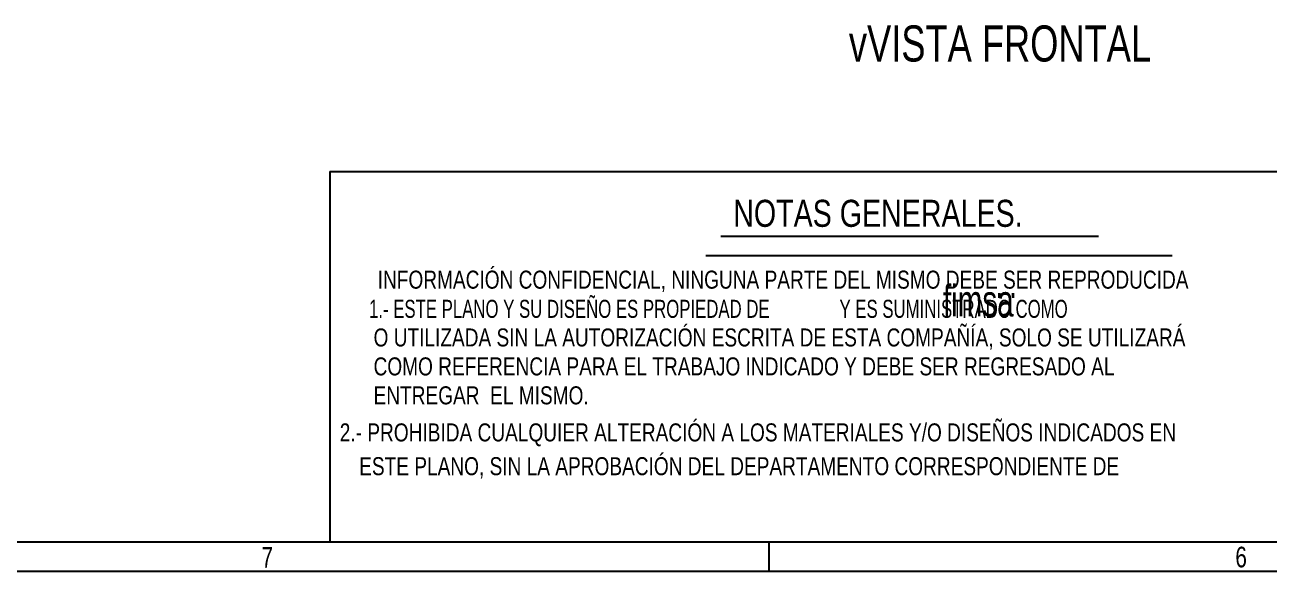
# Model space of a CAD drawing. Header units: millimetres. Extents: x 1293 to 41893, y 1011 to 26911.
# Drawn here: x 7779 to 14155, y 1011 to 3812 of the extents above; entities that cross this region are included whole.
import ezdxf

# ---------------------------------------------------------------- set-up
doc = ezdxf.new("R2010")
doc.units = ezdxf.units.MM
doc.header["$LTSCALE"] = 50
doc.layers.add('CAPA_1', color=7, linetype='Continuous')
doc.layers.add('SLD-0_0', color=7, linetype='Continuous')
doc.styles.add('SLDTEXTSTYLE0', font='TXT', dxfattribs={"width": 0.75})
doc.styles.add('SLDTEXTSTYLE1', font='TXT', dxfattribs={"width": 0.7})
doc.styles.add('SLDTEXTSTYLE21', font='TXT', dxfattribs={"width": 0.791139})
doc.styles.add('SLDTEXTSTYLE22', font='TXT', dxfattribs={"width": 0.695321})

msp = doc.modelspace()

# ---------------------------------------------------------------- linework, layer by layer
at = {"layer": 'CAPA_1'}
for p, q in [((9342.5259683, 3060.8173311), (41742.9505051, 3060.8173311)), ((9342.5259683, 3060.8173311), (9342.5259683, 1160.8173311)), ((1442.9505051, 1160.8173311), (41742.9505051, 1160.8173311)), ((11592.9505051, 1010.8173311), (11592.9505051, 1160.8173311)), ((1292.9505051, 1010.8173311), (41892.9505051, 1010.8173311))]:
    msp.add_line(p, q, dxfattribs=at)
at = {"layer": 'SLD-0_0'}
msp.add_line((11345.7231299, 2729.3016649), (13280.9474159, 2729.3016649), dxfattribs=at)
at = {"layer": 'SLD-0_0', "color": 5}
msp.add_line((11268.5446657, 2629.7469054), (13658.1259522, 2629.7469054), dxfattribs=at)

# ---------------------------------------------------------------- texts
at = {"layer": 'CAPA_1', "attachment_point": 1, "style": 'SLDTEXTSTYLE0'}
for s, insert, char_height in [('vVISTA FRONTAL', (12001.9084694, 3809.6797081), 185.208333333), ('7', (8991.2640853, 1134.0171262), 105.8333333), ('6', (13982.268079, 1136.060033), 105.8333333)]:
    msp.add_mtext(s, dxfattribs=dict(at, insert=insert, char_height=char_height))
at = {"layer": 'SLD-0_0', "attachment_point": 1}
for s, insert, char_height, style in [('NOTAS GENERALES.', (11408.8943272, 2915.21921), 138.6, 'SLDTEXTSTYLE21'), ('INFORMACIÓN CONFIDENCIAL, NINGUNA PARTE DEL MISMO DEBE SER REPRODUCIDA', (9587.090554, 2551.9536242), 92.4, 'SLDTEXTSTYLE21'), ('fimsa', (12483.4799096, 2478.814286), 162, 'SLDTEXTSTYLE1'), ('1.- ESTE PLANO Y SU DISEÑO ES PROPIEDAD DE               Y ES SUMINISTRADO COMO', (9542.5240839, 2402.2918405), 92.4, 'SLDTEXTSTYLE22'), ('.', (12751.9112193, 2574.4814), 162, 'SLDTEXTSTYLE1'), ('.', (12821.1795795, 2574.4814), 162, 'SLDTEXTSTYLE1'), ('O UTILIZADA SIN LA AUTORIZACIÓN ESCRITA DE ESTA COMPAÑÍA, SOLO SE UTILIZARÁ', (9565.7740839, 2255.4269019), 92.4, 'SLDTEXTSTYLE21'), ('COMO REFERENCIA PARA EL TRABAJO INDICADO Y DEBE SER REGRESADO AL', (9565.7740839, 2106.9944326), 92.4, 'SLDTEXTSTYLE21'), ('ENTREGAR  EL MISMO.', (9565.7740839, 1958.5619633), 92.4, 'SLDTEXTSTYLE21'), ('2.- PROHIBIDA CUALQUIER ALTERACIÓN A LOS MATERIALES Y/O DISEÑOS INDICADOS EN', (9392.5240839, 1768.4937776), 92.4, 'SLDTEXTSTYLE21'), ('ESTE PLANO, SIN LA APROBACIÓN DEL DEPARTAMENTO CORRESPONDIENTE DE', (9492.020637, 1595.2719377), 92.4, 'SLDTEXTSTYLE21')]:
    msp.add_mtext(s, dxfattribs=dict(at, insert=insert, char_height=char_height, style=style))

doc.saveas('drawing.dxf')
